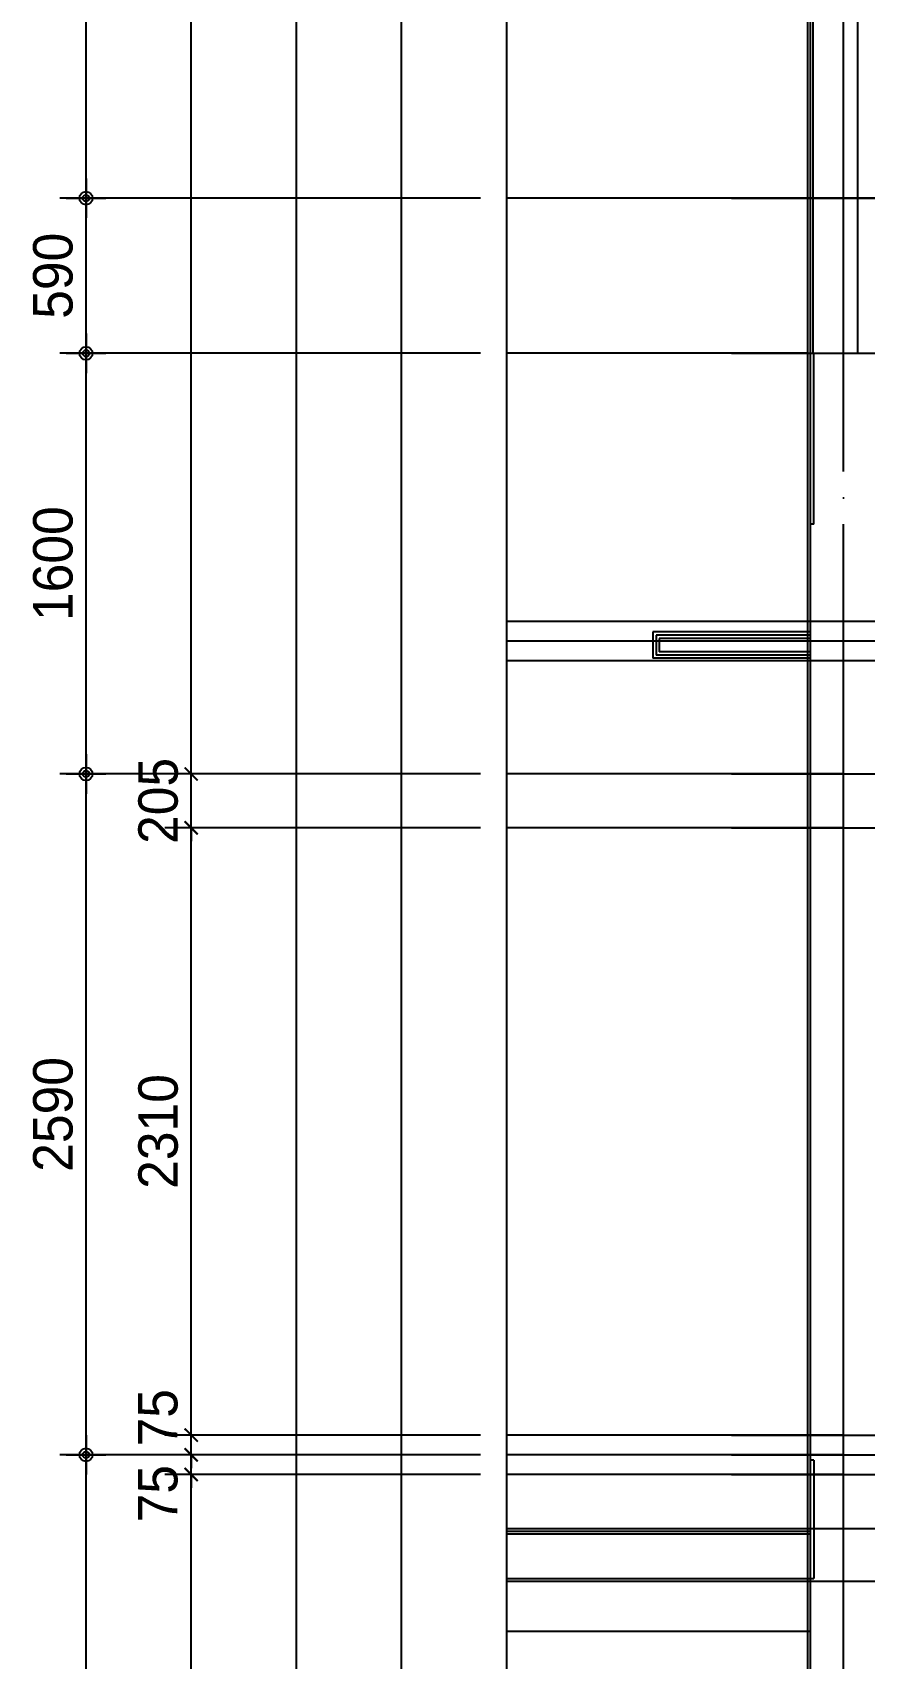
# Model space of a CAD drawing. Header units: millimetres. Extents: x 0 to 92204, y -190080 to 23760.
# Drawn here: x 54855 to 58018, y -88743 to -82558 of the extents above; entities that cross this region are included whole.
import ezdxf
from ezdxf.xclip import XClip

# ---------------------------------------------------------------- set-up
doc = ezdxf.new("R2010")
doc.units = ezdxf.units.MM
doc.header["$LTSCALE"] = 100
doc.header["$XCLIPFRAME"] = 0
doc.linetypes.add('AUDIT_D_220706163347-0', pattern=[0])
doc.linetypes.add('CEN', pattern=[62, 60, -1, 0, -1])
doc.layers.get('defpoints').update_dxf_attribs({"color": 139})
for name, color, linetype in [('AA-XXXX-DIMS', 7, 'Continuous'), ('CEN_CON', 1, 'CEN'), ('CEN_WALL', 12, 'CEN'), ('CONC', 2, 'Continuous'), ('DIM', 7, 'AUDIT_D_220706163347-0'), ('MC', 135, 'Continuous'), ('WAL_DRY', 7, 'Continuous')]:
    doc.layers.add(name, color=color, linetype=linetype)
doc.layers.add('AA-XXXX-MC', color=153, linetype='AUDIT_D_220706163347-0', plot=False)
doc.styles.add('HAUD01', font='Dotum.ttf')
doc.styles.add('맑은고딕', font='malgun.ttf', dxfattribs={"width": 0.9})
doc.dimstyles.new('DIM-50', dxfattribs={"dimscale": 50, "dimtxt": 3, "dimasz": 1, "dimexe": 2, "dimexo": 2, "dimgap": 1, "dimtad": 1, "dimdec": 0, "dimzin": 0, "dimdsep": 46, "dimtxsty": '맑은고딕', "dimblk1": 'DIMDOT', "dimblk2": 'DIMDOT', "dimsah": 1, "dimcen": 0.09, "dimdle": 2, "dimclrd": 7, "dimclre": 7, "dimclrt": 3, "dimadec": 0, "dimazin": 0, "dimtfac": 1, "dimtdec": 0, "dimtix": 1, "dimtmove": 2, "dimatfit": 3, "dimldrblk": 'DIMDOT', "dimfxl": 1, "dimtolj": 1, "dimtzin": 0, "dimarcsym": 0})
doc.dimstyles.new('MCDIM-50', dxfattribs={"dimscale": 50, "dimtxt": 3, "dimasz": 1, "dimexe": 2, "dimexo": 2, "dimgap": 1, "dimtad": 1, "dimdec": 0, "dimzin": 0, "dimdsep": 46, "dimtxsty": '맑은고딕', "dimblk1": 'ARCHTICK', "dimblk2": 'ARCHTICK', "dimsah": 1, "dimcen": 0.09, "dimdle": 2, "dimclrd": 7, "dimclre": 7, "dimclrt": 3, "dimadec": 0, "dimazin": 0, "dimtfac": 1, "dimtdec": 0, "dimtix": 1, "dimtmove": 2, "dimatfit": 3, "dimldrblk": 'ARCHTICK', "dimfxl": 1, "dimtolj": 1, "dimtzin": 0, "dimarcsym": 0})

# ---------------------------------------------------------------- blocks, each defined once
blk = doc.blocks.new('U-121A(확장)1', base_point=(300293.2, -148733.3))
at = {"layer": 'CEN_CON'}
for p, q in [((328658.2, -149033.3), (328658.2, -138398.3)), ((326713.2, -147053.3), (329263.2, -147053.3))]:
    blk.add_line(p, q, dxfattribs=at)
at = {"layer": 'CEN_WALL'}
blk.add_line((329263.2, -143478.3), (324603.2, -143478.3), dxfattribs=at)
at = {"layer": 'CONC'}
for p, q in [((328713.2, -142383.3), (328713.2, -139488.3)), ((328546.2, -143033.3), (328546.2, -142383.3)), ((328546.2, -143033.3), (328533.2, -143033.3)), ((328546.2, -146593.3), (328533.2, -146593.3)), ((328546.2, -146593.3), (328546.2, -147043.3)), ((326748.2, -147043.3), (328546.2, -147043.3)), ((326748.2, -147243.3), (328533.2, -147243.3)), ((328533.2, -148533.3), (328533.2, -147243.3))]:
    blk.add_line(p, q, dxfattribs=at)
at = {"layer": 'MC'}
for p, q in [((328523.2, -149033.3), (328523.2, -138398.3)), ((329263.2, -143403.3), (324603.2, -143403.3)), ((329263.2, -143553.3), (324603.2, -143553.3)), ((324603.2, -146853.3), (329263.2, -146853.3))]:
    blk.add_line(p, q, dxfattribs=at)
at = {"layer": 'WAL_DRY'}
for p, q in [((328533.2, -142383.3), (328533.2, -139668.3)), ((328543.2, -142383.3), (328543.2, -139658.3)), ((328533.2, -143443.3), (327933.2, -143443.3)), ((327933.2, -143443.3), (327933.2, -143543.3)), ((328533.2, -143455.8), (327945.7, -143455.8)), ((327945.7, -143455.8), (327945.7, -143530.8)), ((328533.2, -143468.3), (327958.2, -143468.3)), ((327958.2, -143468.3), (327958.2, -143518.3)), ((328533.2, -143543.3), (327933.2, -143543.3)), ((328533.2, -143530.8), (327945.7, -143530.8)), ((328533.2, -143518.3), (327958.2, -143518.3)), ((326733.2, -146863.3), (328533.2, -146863.3)), ((326733.2, -146873.3), (328533.2, -146873.3))]:
    blk.add_line(p, q, dxfattribs=at)
blk = doc.blocks.new('U-121B(확장)1', base_point=(292391.8, -178477.8))
at = {"layer": 'CEN_CON'}
for p, q in [((292091.8, -168442.8), (302006.8, -168442.8)), ((292091.8, -169032.8), (295431.1, -169032.8))]:
    blk.add_line(p, q, dxfattribs=at)
at = {"layer": 'CEN_WALL'}
for p, q in [((292091.8, -170632.8), (294861.8, -170632.8)), ((292091.8, -173222.8), (296751.8, -173222.8))]:
    blk.add_line(p, q, dxfattribs=at)
at = {"layer": 'CONC'}
for p, q in [((292391.8, -178477.8), (292391.8, -169032.8)), ((292391.8, -169032.8), (293221.8, -169032.8))]:
    blk.add_line(p, q, dxfattribs=at)
at = {"layer": 'MC'}
for p, q in [((292091.8, -170837.8), (294861.8, -170837.8)), ((292091.8, -173147.8), (296751.8, -173147.8)), ((292091.8, -173297.8), (296751.8, -173297.8))]:
    blk.add_line(p, q, dxfattribs=at)
blk = doc.blocks.new('DIMDOT')
at = {"layer": 'AA-XXXX-DIMS'}
for p, q in [((0, -1.5), (0, 1.5)), ((-1.5, 0), (1.5, 0))]:
    blk.add_line(p, q, dxfattribs=at)
for radius in [0.5, 0.25]:
    blk.add_circle((0, 0), radius, dxfattribs=at)
blk = doc.blocks.new('*D2662')
at = {"layer": 'defpoints', "color": 0, "transparency": 16777216}
for p in [(4904.1, -111728.4), (6504.1, -111728.4), (6504.1, -115303.4)]:
    blk.add_point(p, dxfattribs=at)
at = {"layer": 'DIM', "color": 7, "lineweight": -2, "transparency": 16777216}
for p, q in [((6404.1, -111728.4), (4804.1, -111728.4)), ((4904.1, -115253.4), (4904.1, -111778.4)), ((6404.1, -115303.4), (4804.1, -115303.4))]:
    blk.add_line(p, q, dxfattribs=at)
at = {"layer": 'DIM', "color": 7, "lineweight": -2, "transparency": 16777216, "xscale": 50, "yscale": 50, "zscale": 50}
for p, rotation in [((4904.1, -111728.4), 90), ((4904.1, -115303.4), 270)]:
    blk.add_blockref('DIMDOT', p, dxfattribs=dict(at, rotation=rotation))
at = {"layer": 'DIM', "color": 3, "transparency": 16777216, "insert": (4779, -113515.9), "char_height": 150, "attachment_point": 5, "rotation": 90, "style": 'HAUD01'}
blk.add_mtext('\\A1;3575', dxfattribs=at)
blk = doc.blocks.new('*D2663')
at = {"layer": 'defpoints', "color": 0, "transparency": 16777216}
for p in [(4904.1, -109138.4), (6504.1, -109138.4), (6504.1, -111728.4)]:
    blk.add_point(p, dxfattribs=at)
at = {"layer": 'DIM', "color": 7, "lineweight": -2, "transparency": 16777216}
for p, q in [((6404.1, -109138.4), (4804.1, -109138.4)), ((4904.1, -111678.4), (4904.1, -109188.4)), ((6404.1, -111728.4), (4804.1, -111728.4))]:
    blk.add_line(p, q, dxfattribs=at)
at = {"layer": 'DIM', "color": 7, "lineweight": -2, "transparency": 16777216, "xscale": 50, "yscale": 50, "zscale": 50}
for p, rotation in [((4904.1, -109138.4), 90), ((4904.1, -111728.4), 270)]:
    blk.add_blockref('DIMDOT', p, dxfattribs=dict(at, rotation=rotation))
at = {"layer": 'DIM', "color": 3, "transparency": 16777216, "insert": (4779, -110433.4), "char_height": 150, "attachment_point": 5, "rotation": 90, "style": 'HAUD01'}
blk.add_mtext('\\A1;2590', dxfattribs=at)
blk = doc.blocks.new('*D2664')
at = {"layer": 'defpoints', "color": 0, "transparency": 16777216}
for p in [(4904.1, -107538.4), (6504.1, -107538.4), (6504.1, -109138.4)]:
    blk.add_point(p, dxfattribs=at)
at = {"layer": 'DIM', "color": 7, "lineweight": -2, "transparency": 16777216}
for p, q in [((6404.1, -107538.4), (4804.1, -107538.4)), ((4904.1, -109088.4), (4904.1, -107588.4)), ((6404.1, -109138.4), (4804.1, -109138.4))]:
    blk.add_line(p, q, dxfattribs=at)
at = {"layer": 'DIM', "color": 7, "lineweight": -2, "transparency": 16777216, "xscale": 50, "yscale": 50, "zscale": 50}
for p, rotation in [((4904.1, -107538.4), 90), ((4904.1, -109138.4), 270)]:
    blk.add_blockref('DIMDOT', p, dxfattribs=dict(at, rotation=rotation))
at = {"layer": 'DIM', "color": 3, "transparency": 16777216, "insert": (4779, -108338.4), "char_height": 150, "attachment_point": 5, "rotation": 90, "style": 'HAUD01'}
blk.add_mtext('\\A1;1600', dxfattribs=at)
blk = doc.blocks.new('*D2665')
at = {"layer": 'defpoints', "color": 0, "transparency": 16777216}
for p in [(4904.1, -106948.4), (6504.1, -106948.4), (6504.1, -107538.4)]:
    blk.add_point(p, dxfattribs=at)
at = {"layer": 'DIM', "color": 7, "lineweight": -2, "transparency": 16777216}
for p, q in [((6404.1, -106948.4), (4804.1, -106948.4)), ((4904.1, -107488.4), (4904.1, -106998.4)), ((6404.1, -107538.4), (4804.1, -107538.4))]:
    blk.add_line(p, q, dxfattribs=at)
at = {"layer": 'DIM', "color": 7, "lineweight": -2, "transparency": 16777216, "xscale": 50, "yscale": 50, "zscale": 50}
for p, rotation in [((4904.1, -106948.4), 90), ((4904.1, -107538.4), 270)]:
    blk.add_blockref('DIMDOT', p, dxfattribs=dict(at, rotation=rotation))
at = {"layer": 'DIM', "color": 3, "transparency": 16777216, "insert": (4779, -107243.4), "char_height": 150, "attachment_point": 5, "rotation": 90, "style": 'HAUD01'}
blk.add_mtext('\\A1;590', dxfattribs=at)
blk = doc.blocks.new('*D2666')
at = {"layer": 'defpoints', "color": 0, "transparency": 16777216}
for p in [(4904.1, -104073.4), (6504.1, -104073.4), (6504.1, -106948.4)]:
    blk.add_point(p, dxfattribs=at)
at = {"layer": 'DIM', "color": 7, "lineweight": -2, "transparency": 16777216}
for p, q in [((6404.1, -104073.4), (4804.1, -104073.4)), ((4904.1, -106898.4), (4904.1, -104123.4)), ((6404.1, -106948.4), (4804.1, -106948.4))]:
    blk.add_line(p, q, dxfattribs=at)
at = {"layer": 'DIM', "color": 7, "lineweight": -2, "transparency": 16777216, "xscale": 50, "yscale": 50, "zscale": 50}
for p, rotation in [((4904.1, -104073.4), 90), ((4904.1, -106948.4), 270)]:
    blk.add_blockref('DIMDOT', p, dxfattribs=dict(at, rotation=rotation))
at = {"layer": 'DIM', "color": 3, "transparency": 16777216, "insert": (4779, -105510.9), "char_height": 150, "attachment_point": 5, "rotation": 90, "style": 'HAUD01'}
blk.add_mtext('\\A1;2875', dxfattribs=at)
blk = doc.blocks.new('_ArchTick')
at = {"color": 0, "linetype": 'ByBlock', "const_width": 0.15}
blk.add_lwpolyline([(-0.5, -0.5), (0.5, 0.5)], dxfattribs=at)
blk = doc.blocks.new('*D2670')
at = {"layer": 'defpoints', "color": 0, "linetype": 'ByBlock', "transparency": 16777216}
for p in [(5304.1, -111803.4), (6504.1, -111803.4), (6504.1, -115103.4)]:
    blk.add_point(p, dxfattribs=at)
at = {"layer": 'DIM', "color": 7, "linetype": 'ByBlock', "lineweight": -2, "transparency": 16777216}
for p, q in [((5304.1, -115203.4), (5304.1, -111703.4)), ((6404.1, -111803.4), (5204.1, -111803.4)), ((6404.1, -115103.4), (5204.1, -115103.4))]:
    blk.add_line(p, q, dxfattribs=at)
at = {"layer": 'DIM', "color": 7, "linetype": 'ByBlock', "lineweight": -2, "transparency": 16777216, "xscale": 50, "yscale": 50, "zscale": 50}
for p, rotation in [((5304.1, -111803.4), 90), ((5304.1, -115103.4), 270)]:
    blk.add_blockref('_ArchTick', p, dxfattribs=dict(at, rotation=rotation))
at = {"layer": 'DIM', "color": 3, "linetype": 'ByBlock', "transparency": 16777216, "insert": (5179, -113453.4), "char_height": 150, "attachment_point": 5, "rotation": 90, "style": 'HAUD01'}
blk.add_mtext('\\A1;3300', dxfattribs=at)
blk = doc.blocks.new('*D2671')
at = {"layer": 'defpoints', "color": 0, "linetype": 'ByBlock', "transparency": 16777216}
for p in [(5304.1, -111728.4), (6504.1, -111728.4), (6504.1, -111803.4)]:
    blk.add_point(p, dxfattribs=at)
at = {"layer": 'DIM', "color": 7, "linetype": 'ByBlock', "lineweight": -2, "transparency": 16777216}
for p, q in [((5304.1, -111728.4), (5304.1, -111678.4)), ((6404.1, -111728.4), (5204.1, -111728.4)), ((5304.1, -111803.4), (5304.1, -111728.4)), ((6404.1, -111803.4), (5204.1, -111803.4)), ((5304.1, -111803.4), (5304.1, -111853.4))]:
    blk.add_line(p, q, dxfattribs=at)
at = {"layer": 'DIM', "color": 7, "linetype": 'ByBlock', "lineweight": -2, "transparency": 16777216, "xscale": 50, "yscale": 50, "zscale": 50}
for p, rotation in [((5304.1, -111728.4), 270), ((5304.1, -111803.4), 90)]:
    blk.add_blockref('_ArchTick', p, dxfattribs=dict(at, rotation=rotation))
at = {"layer": 'DIM', "color": 3, "linetype": 'ByBlock', "transparency": 16777216, "insert": (5177.8, -111876.1), "char_height": 150, "attachment_point": 5, "rotation": 90, "style": 'HAUD01'}
blk.add_mtext('\\A1;75', dxfattribs=at)
blk = doc.blocks.new('*D2672')
at = {"layer": 'defpoints', "color": 0, "linetype": 'ByBlock', "transparency": 16777216}
for p in [(5304.1, -111653.4), (6504.1, -111653.4), (6504.1, -111728.4)]:
    blk.add_point(p, dxfattribs=at)
at = {"layer": 'DIM', "color": 7, "linetype": 'ByBlock', "lineweight": -2, "transparency": 16777216}
for p, q in [((5304.1, -111653.4), (5304.1, -111603.4)), ((6404.1, -111653.4), (5204.1, -111653.4)), ((5304.1, -111728.4), (5304.1, -111653.4)), ((6404.1, -111728.4), (5204.1, -111728.4)), ((5304.1, -111728.4), (5304.1, -111778.4))]:
    blk.add_line(p, q, dxfattribs=at)
at = {"layer": 'DIM', "color": 7, "linetype": 'ByBlock', "lineweight": -2, "transparency": 16777216, "xscale": 50, "yscale": 50, "zscale": 50}
for p, rotation in [((5304.1, -111653.4), 270), ((5304.1, -111728.4), 90)]:
    blk.add_blockref('_ArchTick', p, dxfattribs=dict(at, rotation=rotation))
at = {"layer": 'DIM', "color": 3, "linetype": 'ByBlock', "transparency": 16777216, "insert": (5177.8, -111587.3), "char_height": 150, "attachment_point": 5, "rotation": 90, "style": 'HAUD01'}
blk.add_mtext('\\A1;75', dxfattribs=at)
blk = doc.blocks.new('*D2673')
at = {"layer": 'defpoints', "color": 0, "linetype": 'ByBlock', "transparency": 16777216}
for p in [(5304.1, -109343.4), (6504.1, -109343.4), (6504.1, -111653.4)]:
    blk.add_point(p, dxfattribs=at)
at = {"layer": 'DIM', "color": 7, "linetype": 'ByBlock', "lineweight": -2, "transparency": 16777216}
for p, q in [((5304.1, -111753.4), (5304.1, -109243.4)), ((6404.1, -109343.4), (5204.1, -109343.4)), ((6404.1, -111653.4), (5204.1, -111653.4))]:
    blk.add_line(p, q, dxfattribs=at)
at = {"layer": 'DIM', "color": 7, "linetype": 'ByBlock', "lineweight": -2, "transparency": 16777216, "xscale": 50, "yscale": 50, "zscale": 50}
for p, rotation in [((5304.1, -109343.4), 90), ((5304.1, -111653.4), 270)]:
    blk.add_blockref('_ArchTick', p, dxfattribs=dict(at, rotation=rotation))
at = {"layer": 'DIM', "color": 3, "linetype": 'ByBlock', "transparency": 16777216, "insert": (5179, -110498.4), "char_height": 150, "attachment_point": 5, "rotation": 90, "style": 'HAUD01'}
blk.add_mtext('\\A1;2310', dxfattribs=at)
blk = doc.blocks.new('*D2674')
at = {"layer": 'defpoints', "color": 0, "linetype": 'ByBlock', "transparency": 16777216}
for p in [(5304.1, -109138.4), (6504.1, -109138.4), (6504.1, -109343.4)]:
    blk.add_point(p, dxfattribs=at)
at = {"layer": 'DIM', "color": 7, "linetype": 'ByBlock', "lineweight": -2, "transparency": 16777216}
for p, q in [((5304.1, -109138.4), (5304.1, -109088.4)), ((6404.1, -109138.4), (5204.1, -109138.4)), ((5304.1, -109343.4), (5304.1, -109138.4)), ((6404.1, -109343.4), (5204.1, -109343.4)), ((5304.1, -109343.4), (5304.1, -109393.4))]:
    blk.add_line(p, q, dxfattribs=at)
at = {"layer": 'DIM', "color": 7, "linetype": 'ByBlock', "lineweight": -2, "transparency": 16777216, "xscale": 50, "yscale": 50, "zscale": 50}
for p, rotation in [((5304.1, -109138.4), 270), ((5304.1, -109343.4), 90)]:
    blk.add_blockref('_ArchTick', p, dxfattribs=dict(at, rotation=rotation))
at = {"layer": 'DIM', "color": 3, "linetype": 'ByBlock', "transparency": 16777216, "insert": (5179, -109240.9), "char_height": 150, "attachment_point": 5, "rotation": 90, "style": 'HAUD01'}
blk.add_mtext('\\A1;205', dxfattribs=at)
blk = doc.blocks.new('DIM-1108')
at = {"layer": 'DIM'}
for base, p1, p2, picture, middle in [((4904.1, -104073.4), (6504.1, -106948.4), (6504.1, -104073.4), '*D2666', (4779, -105510.9)), ((4904.1, -106948.4), (6504.1, -107538.4), (6504.1, -106948.4), '*D2665', (4779, -107243.4)), ((4904.1, -107538.4), (6504.1, -109138.4), (6504.1, -107538.4), '*D2664', (4779, -108338.4)), ((4904.1, -109138.4), (6504.1, -111728.4), (6504.1, -109138.4), '*D2663', (4779, -110433.4)), ((4904.1, -111728.4), (6504.1, -115303.4), (6504.1, -111728.4), '*D2662', (4779, -113515.9))]:
    dim = blk.add_linear_dim(base=base, p1=p1, p2=p2, angle=90, dimstyle='DIM-50', override={"dimscale": 50, "dimtxsty": 'HAUD01'}, dxfattribs=at)
    dim.commit()
    dim.dimension.update_dxf_attribs({"geometry": picture, "text_midpoint": middle})
at = {"layer": 'DIM', "linetype": 'ByBlock'}
for base, p1, p2, picture, middle in [((5304.1, -109138.4), (6504.1, -109343.4), (6504.1, -109138.4), '*D2674', (5179, -109240.9)), ((5304.1, -109343.4), (6504.1, -111653.4), (6504.1, -109343.4), '*D2673', (5179, -110498.4)), ((5304.1, -111803.4), (6504.1, -115103.4), (6504.1, -111803.4), '*D2670', (5179, -113453.4))]:
    dim = blk.add_linear_dim(base=base, p1=p1, p2=p2, angle=90, dimstyle='MCDIM-50', override={"dimtxsty": 'HAUD01'}, dxfattribs=at)
    dim.commit()
    dim.dimension.update_dxf_attribs({"geometry": picture, "text_midpoint": middle})
for base, p1, p2, picture, middle in [((5304.1, -111653.4), (6504.1, -111728.4), (6504.1, -111653.4), '*D2672', (5177.8, -111587.3)), ((5304.1, -111728.4), (6504.1, -111803.4), (6504.1, -111728.4), '*D2671', (5177.8, -111876.1))]:
    dim = blk.add_linear_dim(base=base, p1=p1, p2=p2, angle=90, dimstyle='MCDIM-50', override={"dimtxsty": 'HAUD01'}, dxfattribs=at)
    dim.commit()
    dim.dimension.update_dxf_attribs({"geometry": picture, "text_midpoint": middle, "dimtype": 128})

msp = doc.modelspace()

# ---------------------------------------------------------------- linework, layer by layer
at = {"layer": 'AA-XXXX-MC'}
for p, q in [((57937.8, -85583.4), (56658.1, -85583.4)), ((57937.8, -87893.4), (56658.1, -87893.4)), ((57937.8, -88043.4), (56658.1, -88043.4))]:
    msp.add_line(p, q, dxfattribs=at)
at = {"layer": 'CEN_CON'}
for p, q in [((60092.8, -83188.4), (56658.1, -83188.4)), ((57802.8, -83778.4), (56658.1, -83778.4)), ((57937.8, -85378.4), (56658.1, -85378.4)), ((57937.8, -87968.4), (56658.1, -87968.4))]:
    msp.add_line(p, q, dxfattribs=at)
at = {"layer": 'defpoints'}
for points in [[(55058.1, -75403.4), (84582.8, -75403.4), (84582.8, -95123.4), (55058.1, -95123.4)], [(55458.1, -75803.4), (84182.8, -75803.4), (84182.8, -94723.4), (55458.1, -94723.4)], [(55858.1, -76203.4), (83782.8, -76203.4), (83782.8, -94323.4), (55858.1, -94323.4)], [(56258.1, -76603.4), (83382.8, -76603.4), (83382.8, -93923.4), (56258.1, -93923.4)], [(56658.1, -77003.4), (82982.8, -77003.4), (82982.8, -93523.4), (56658.1, -93523.4)]]:
    msp.add_lwpolyline(points, close=True, dxfattribs=at)

# ---------------------------------------------------------------- block references
msp.add_blockref('DIM-1108', (50153.9, 23760))
ref = msp.add_blockref('U-121B(확장)1', (57812.8, -93223.4))
XClip(ref).set_block_clipping_path([(291236.9970359709, -178777.7726251345), (317561.77152699, -162257.7726268454)])
ref = msp.add_blockref('U-121A(확장)1', (29572.8, -90128.4))
XClip(ref).set_block_clipping_path([(327378.4650932478, -152128.3113325507), (353703.2395842669, -135608.3113342617)])

doc.saveas('drawing.dxf')
